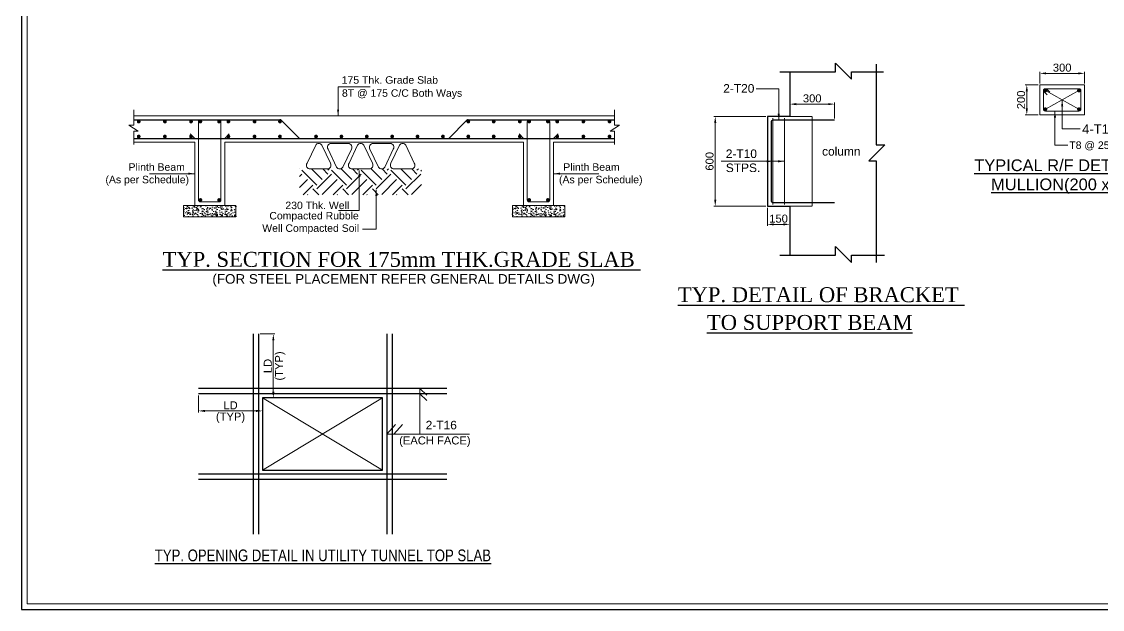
# Model space of a CAD drawing. Header units: millimetres. Extents: x -954 to 225541, y -300291 to -180647.
# Drawn here: x -954 to 49665, y -300291 to -272749 of the extents above; entities that cross this region are included whole.
import ezdxf
from ezdxf.enums import TextEntityAlignment as Align

# ---------------------------------------------------------------- set-up
doc = ezdxf.new("R2010")
doc.units = ezdxf.units.MM
doc.header["$LTSCALE"] = 100
doc.header["$MEASUREMENT"] = 0
doc.header["$PDMODE"] = 3
doc.linetypes.add('HIDDEN', pattern=[0.375, 0.25, -0.125])
for name, color, linetype in [('ALL SECTIONS G+19 (170901)$0$AHC-ELE', 8, 'Continuous'), ('ALL SECTIONS G+19 (170901)$0$AHC-HATCH', 251, 'Continuous'), ('S-REINF', 4, 'Continuous')]:
    doc.layers.add(name, color=color, linetype=linetype)
for name, color, linetype, lineweight in [('CONCRETE', 7, 'Continuous', 20), ('DIM', 8, 'Continuous', 13), ('DONUT', 2, 'Continuous', 20), ('HATCH', 251, 'Continuous', 9), ('LINKS', 3, 'Continuous', 18), ('MAIN TEXT', 6, 'Continuous', 25), ('REINF', 4, 'Continuous', 30), ('STPS.', 3, 'Continuous', 18), ('SUNK', 251, 'Continuous', 9), ('TEXT', 255, 'Continuous', 25)]:
    doc.layers.add(name, color=color, linetype=linetype, lineweight=lineweight)
doc.styles.add('ARIAL', font='arial.ttf')
doc.styles.add('TIMES NEW ROMAN', font='times.ttf', dxfattribs={"width": 0.8, "height": 12})
doc.dimstyles.new('150', dxfattribs={"dimscale": 150, "dimtxt": 2.5, "dimasz": 2, "dimexe": 0.5, "dimexo": 0.5, "dimgap": 0.5, "dimtad": 1, "dimdec": 0, "dimzin": 3, "dimdsep": 46, "dimtxsty": 'ARIAL', "dimcen": 0, "dimdle": 1, "dimclrd": 256, "dimclre": 256, "dimclrt": 7, "dimadec": 0, "dimazin": 0, "dimtfac": 1, "dimtdec": 0, "dimtmove": 0, "dimatfit": 3, "dimfxl": 0, "dimtolj": 1, "dimtzin": 0, "dimlwd": -1, "dimlwe": -1, "dimarcsym": 0})

# ---------------------------------------------------------------- blocks, each defined once
blk = doc.blocks.new('*D7')
at = {"layer": 'Defpoints', "color": 0, "transparency": 16777216}
for p in [(31450, -316567), (34450, -316754), (31450, -317359)]:
    blk.add_point(p, dxfattribs=at)
at = {"layer": 'DIM', "transparency": 16777216}
for p, q in [((31450, -316642), (31450, -317434)), ((34450, -316829), (34450, -317434)), ((34150, -317359), (31750, -317359))]:
    blk.add_line(p, q, dxfattribs=at)
for points in [[(31750, -317309), (31750, -317409), (31450, -317359)], [(34150, -317409), (34150, -317309), (34450, -317359)]]:
    blk.add_solid(points, dxfattribs=at)
at = {"layer": 'DIM', "color": 7, "transparency": 16777216, "char_height": 375, "attachment_point": 5, "style": 'ARIAL'}
for s, insert in [('\\A1;LD', (32950, -317097)), ('(TYP)', (32950, -317680))]:
    blk.add_mtext(s, dxfattribs=dict(at, insert=insert))
blk = doc.blocks.new('*D8')
at = {"layer": 'Defpoints', "color": 0, "transparency": 16777216}
for p in [(34262, -313754), (34954, -313754), (34450, -316754)]:
    blk.add_point(p, dxfattribs=at)
at = {"layer": 'DIM', "transparency": 16777216}
for p, q in [((34337, -313754), (35029, -313754)), ((34954, -316454), (34954, -314054)), ((34525, -316754), (35029, -316754))]:
    blk.add_line(p, q, dxfattribs=at)
for points in [[(35004, -314054), (34904, -314054), (34954, -313754)], [(34904, -316454), (35004, -316454), (34954, -316754)]]:
    blk.add_solid(points, dxfattribs=at)
at = {"layer": 'DIM', "color": 7, "transparency": 16777216, "char_height": 375, "attachment_point": 5, "rotation": 90, "style": 'ARIAL'}
for s, insert in [('(TYP)', (35275, -315254)), ('\\A1;LD', (34692, -315254))]:
    blk.add_mtext(s, dxfattribs=dict(at, insert=insert))
blk = doc.blocks.new('*D14')
at = {"layer": 'Defpoints', "color": 0, "transparency": 16777216}
for p in [(-20715, -284010), (-20715, -284553), (-18615, -284553)]:
    blk.add_point(p, dxfattribs=at)
at = {"layer": 'DIM', "transparency": 16777216}
for p, q in [((-20715, -284478), (-20715, -283935)), ((-18615, -284478), (-18615, -283935)), ((-18915, -284010), (-20415, -284010))]:
    blk.add_line(p, q, dxfattribs=at)
for points in [[(-20415, -283960), (-20415, -284060), (-20715, -284010)], [(-18915, -283960), (-18915, -284060), (-18615, -284010)]]:
    blk.add_solid(points, dxfattribs=at)
at = {"layer": 'DIM', "color": 7, "transparency": 16777216, "insert": (-19665, -283744), "char_height": 375, "attachment_point": 5, "style": 'ARIAL'}
blk.add_mtext('\\A1;300', dxfattribs=at)
blk = doc.blocks.new('*D15')
at = {"layer": 'Defpoints', "color": 0, "transparency": 16777216}
for p in [(-20715, -284553), (-21321, -285953), (-20715, -285953)]:
    blk.add_point(p, dxfattribs=at)
at = {"layer": 'DIM', "transparency": 16777216}
for p, q in [((-20790, -284553), (-21396, -284553)), ((-21321, -284853), (-21321, -285653)), ((-20790, -285953), (-21396, -285953))]:
    blk.add_line(p, q, dxfattribs=at)
for points in [[(-21371, -284853), (-21271, -284853), (-21321, -284553)], [(-21371, -285653), (-21271, -285653), (-21321, -285953)]]:
    blk.add_solid(points, dxfattribs=at)
at = {"layer": 'DIM', "color": 7, "transparency": 16777216, "insert": (-21588, -285253), "char_height": 375, "attachment_point": 5, "rotation": 90, "style": 'ARIAL'}
blk.add_mtext('\\A1;200', dxfattribs=at)
blk = doc.blocks.new('*D17')
at = {"layer": 'Defpoints', "color": 0, "transparency": 16777216}
for p in [(-41300, -292765), (-40250, -292765), (-41300, -293620)]:
    blk.add_point(p, dxfattribs=at)
at = {"layer": 'DIM', "transparency": 16777216}
for p, q in [((-41300, -292840), (-41300, -293695)), ((-40250, -292840), (-40250, -293695)), ((-40550, -293620), (-41000, -293620))]:
    blk.add_line(p, q, dxfattribs=at)
for points in [[(-41000, -293570), (-41000, -293670), (-41300, -293620)], [(-40550, -293570), (-40550, -293670), (-40250, -293620)]]:
    blk.add_solid(points, dxfattribs=at)
at = {"layer": 'DIM', "color": 7, "transparency": 16777216, "insert": (-40775, -293353), "char_height": 375, "attachment_point": 5, "style": 'ARIAL'}
blk.add_mtext('\\A1;150', dxfattribs=at)
blk = doc.blocks.new('*D18')
at = {"layer": 'Defpoints', "color": 0, "transparency": 16777216}
for p in [(-43740, -288565), (-41300, -288565), (-41300, -292765)]:
    blk.add_point(p, dxfattribs=at)
at = {"layer": 'DIM', "transparency": 16777216}
for p, q in [((-41375, -288565), (-43815, -288565)), ((-43740, -292465), (-43740, -288865)), ((-41375, -292765), (-43815, -292765))]:
    blk.add_line(p, q, dxfattribs=at)
for points in [[(-43790, -288865), (-43690, -288865), (-43740, -288565)], [(-43790, -292465), (-43690, -292465), (-43740, -292765)]]:
    blk.add_solid(points, dxfattribs=at)
at = {"layer": 'DIM', "color": 7, "transparency": 16777216, "insert": (-44006, -290665), "char_height": 375, "attachment_point": 5, "rotation": 90, "style": 'ARIAL'}
blk.add_mtext('\\A1;600', dxfattribs=at)
blk = doc.blocks.new('*D19')
at = {"layer": 'Defpoints', "color": 0, "transparency": 16777216}
for p in [(-38150, -287986), (-40250, -288565), (-38150, -288740)]:
    blk.add_point(p, dxfattribs=at)
at = {"layer": 'DIM', "transparency": 16777216}
for p, q in [((-40250, -288490), (-40250, -287911)), ((-39950, -287986), (-38450, -287986)), ((-38150, -288665), (-38150, -287911))]:
    blk.add_line(p, q, dxfattribs=at)
for points in [[(-39950, -287936), (-39950, -288036), (-40250, -287986)], [(-38450, -287936), (-38450, -288036), (-38150, -287986)]]:
    blk.add_solid(points, dxfattribs=at)
at = {"layer": 'DIM', "color": 7, "transparency": 16777216, "insert": (-39200, -287719), "char_height": 375, "attachment_point": 5, "style": 'ARIAL'}
blk.add_mtext('\\A1;300', dxfattribs=at)
blk = doc.blocks.new('Z$W@#4EB8181B')
at = {"layer": 'ALL SECTIONS G+19 (170901)$0$AHC-HATCH', "lineweight": 9, "ltscale": 0.2}
h = blk.add_hatch(dxfattribs=at)
h.set_pattern_fill('EARTH', color=256, scale=3937.5, angle=45, style=0)
h.set_pattern_definition([(45, (-81276.9, 325852.5), (0, 1392.1165), [984.375, -984.375]), (45, (-81538, 326113.5), (0, 1392.1165), [984.375, -984.375]), (45, (-81799, 326374.5), (0, 1392.1165), [984.375, -984.375]), (135, (-81799, 326548.5), (-1392.1165, 0), [984.375, -984.375]), (135, (-81538, 326809.5), (-1392.1165, 0), [984.375, -984.375]), (135, (-81276.9, 327070.6), (-1392.1165, 0), [984.375, -984.375])])
h.paths.add_polyline_path([(9183, 5111), (14896, 5111), (14896, 3899), (9183, 3899)])
at = {"layer": 'HATCH', "lineweight": 9}
h = blk.add_hatch(dxfattribs=at)
h.set_pattern_fill('AR-CONC', color=256, scale=43.75, style=0)
h.set_pattern_definition([(50, (-173829.25, 68556.27), (313.80133, -27.45406), [32.8125, -360.9375]), (355, (-173829.25, 68556.27), (-60.7037, 329.08406), [26.25, -288.75]), (100.4514, (-173803.1, 68554), (253.09785, 301.6298), [27.88633, -306.7497]), (46.1842, (-173829.25, 68643.77), (466.91796, -72.4146), [49.2187, -541.4062]), (96.6356, (-173790.34, 68637.74), (408.9149, 426.1766), [41.8295, -460.1244]), (351.1842, (-173829.25, 68643.77), (408.9146, 426.1769), [39.375, -433.125]), (21, (-173785.5, 68621.9), (261.14684, -176.14576), [32.8125, -360.9375]), (326, (-173785.5, 68621.9), (106.45046, 317.25314), [26.25, -288.75]), (71.4514, (-173763.74, 68607.22), (367.5974, 141.1071), [27.88633, -306.7497]), (37.5, (-173829.25, 68556.27), (5.319937, 145.64106), [0, -285.25, 0, -293.125, 0, -289.84375]), (7.5, (-173829.25, 68556.27), (115.09292, 172.55512), [0, -167.125, 0, -278.6875, 0, -110.46875]), (327.5, (-173926.81, 68556.27), (233.547316, -9.867756), [0, -109.375, 0, -341.25, 0, -452.8125]), (317.5, (-173970.56, 68556.27), (255.14395, 43.79593), [0, -142.1875, 0, -226.625, 0, -321.5625])])
h.paths.add_polyline_path([(6206, 2869), (6206, 3394), (3756, 3394), (3756, 2869)])
h = blk.add_hatch(dxfattribs=at)
h.set_pattern_fill('AR-CONC', color=256, scale=43.75, style=0)
h.set_pattern_definition([(50, (-158429.25, 68556.27), (313.80133, -27.45406), [32.8125, -360.9375]), (355, (-158429.25, 68556.27), (-60.7037, 329.08406), [26.25, -288.75]), (100.4514, (-158403.1, 68554), (253.09785, 301.6298), [27.88633, -306.7497]), (46.1842, (-158429.25, 68643.77), (466.91796, -72.4146), [49.2187, -541.4062]), (96.6356, (-158390.34, 68637.74), (408.9149, 426.1766), [41.8295, -460.1244]), (351.1842, (-158429.25, 68643.77), (408.9146, 426.1769), [39.375, -433.125]), (21, (-158385.5, 68621.9), (261.14684, -176.14576), [32.8125, -360.9375]), (326, (-158385.5, 68621.9), (106.45046, 317.25314), [26.25, -288.75]), (71.4514, (-158363.74, 68607.22), (367.5974, 141.1071), [27.88633, -306.7497]), (37.5, (-158429.25, 68556.27), (5.319937, 145.64106), [0, -285.25, 0, -293.125, 0, -289.84375]), (7.5, (-158429.25, 68556.27), (115.09292, 172.55512), [0, -167.125, 0, -278.6875, 0, -110.46875]), (327.5, (-158526.81, 68556.27), (233.547316, -9.867756), [0, -109.375, 0, -341.25, 0, -452.8125]), (317.5, (-158570.56, 68556.27), (255.14395, 43.79593), [0, -142.1875, 0, -226.625, 0, -321.5625])])
h.paths.add_polyline_path([(21606, 2869), (21606, 3394), (19156, 3394), (19156, 2869)])
at = {"layer": 'ALL SECTIONS G+19 (170901)$0$AHC-ELE', "lineweight": 9, "ltscale": 100}
for points in [[(10231, 6224, 0.544553), (9943, 6224), (9540, 5375, 0.594103), (9684, 5111), (10489, 5111, 0.594103), (10633, 5375)], [(10924, 5189, 0.544553), (11213, 5189), (11615, 6038, 0.594103), (11471, 6302), (10666, 6302, 0.594103), (10522, 6038)], [(12194, 6224, 0.544553), (11906, 6224), (11504, 5375, 0.594103), (11648, 5111), (12453, 5111, 0.594103), (12597, 5375)], [(13176, 5189, -0.544553), (12888, 5189), (12486, 6038, -0.594103), (12630, 6302), (13435, 6302, -0.594103), (13579, 6038)], [(13870, 6224, -0.544553), (14158, 6224), (14561, 5375, -0.594103), (14417, 5111), (13612, 5111, -0.594103), (13468, 5375)]]:
    blk.add_lwpolyline(points, format="xyb", close=True, dxfattribs=at)
at = {"layer": 'CONCRETE'}
for p, q in [((1427, 7594), (23935, 7594)), ((4281, 6369), (1427, 6369)), ((4281, 6369), (4281, 3394)), ((5681, 6369), (5681, 3394)), ((5681, 6369), (19681, 6369)), ((19681, 6369), (19681, 3394)), ((21081, 6369), (21081, 3394)), ((21081, 6369), (23935, 6369)), ((3756, 3394), (6206, 3394)), ((3756, 3394), (3756, 2869)), ((6206, 3394), (6206, 2869)), ((19156, 3394), (21606, 3394)), ((19156, 3394), (19156, 2869)), ((21606, 3394), (21606, 2869)), ((3756, 2869), (6206, 2869)), ((19156, 2869), (21606, 2869))]:
    blk.add_line(p, q, dxfattribs=at)
for points in [[(1427, 7873), (1427, 7162), (1193, 7162), (1633, 6879), (1427, 6879), (1427, 6252)], [(23935, 7873), (23935, 7162), (24169, 7162), (23729, 6879), (23935, 6879), (23935, 6252)]]:
    blk.add_lwpolyline(points, dxfattribs=at)
at = {"layer": 'DONUT', "const_width": 87.5}
for points in [[(1612, 7331, -1), (1700, 7331, -1)], [(2837, 7331, -1), (2925, 7331, -1)], [(4150, 7331, 1), (4062, 7331, 1)], [(4500, 7331, 1), (4587, 7331, 1)], [(5375, 7331, 1), (5462, 7331, 1)], [(5812, 7331, -1), (5900, 7331, -1)], [(7037, 7331, -1), (7125, 7331, -1)], [(8226, 7331, -1), (8313, 7331, -1)], [(17136, 7331, 1), (17048, 7331, 1)], [(18325, 7331, 1), (18237, 7331, 1)], [(19550, 7331, 1), (19462, 7331, 1)], [(19900, 7331, 1), (19987, 7331, 1)], [(20775, 7331, 1), (20862, 7331, 1)], [(21212, 7331, -1), (21300, 7331, -1)], [(22525, 7331, 1), (22437, 7331, 1)], [(23750, 7331, 1), (23662, 7331, 1)], [(1612, 6631, 1), (1700, 6631, 1)], [(2837, 6631, 1), (2925, 6631, 1)], [(4150, 6631, -1), (4062, 6631, -1)], [(5812, 6631, 1), (5900, 6631, 1)], [(7037, 6631, 1), (7125, 6631, 1)], [(8226, 6631, 1), (8313, 6631, 1)], [(10003, 6631, -1), (9916, 6631, -1)], [(11192, 6631, -1), (11105, 6631, -1)], [(12381, 6631, -1), (12293, 6631, -1)], [(13570, 6631, -1), (13482, 6631, -1)], [(14758, 6631, -1), (14671, 6631, -1)], [(15947, 6631, -1), (15860, 6631, -1)], [(17136, 6631, -1), (17048, 6631, -1)], [(18325, 6631, -1), (18237, 6631, -1)], [(19550, 6631, -1), (19462, 6631, -1)], [(21212, 6631, 1), (21300, 6631, 1)], [(22525, 6631, -1), (22437, 6631, -1)], [(23750, 6631, -1), (23662, 6631, -1)], [(4500, 3656, 1), (4587, 3656, 1)], [(5375, 3656, 1), (5462, 3656, 1)], [(19900, 3656, 1), (19987, 3656, 1)], [(20775, 3656, 1), (20862, 3656, 1)]]:
    blk.add_lwpolyline(points, format="xyb", close=True, dxfattribs=at)
at = {"layer": 'REINF'}
for p, q in [((1427, 7419), (8270, 7419)), ((9181, 6544), (8332, 7393)), ((16181, 6544), (17030, 7393)), ((17092, 7419), (23935, 7419)), ((4281, 6544), (4068, 6757)), ((5681, 6544), (5894, 6757)), ((19681, 6544), (19468, 6757)), ((21081, 6544), (21294, 6757)), ((1427, 6544), (23935, 6544))]:
    blk.add_line(p, q, dxfattribs=at)
for centre, start, end in [((8270, 7331), 45, 90), ((17092, 7331), 90, 135)]:
    blk.add_arc(centre, 87.5, start, end, dxfattribs=at)
at = {"layer": 'STPS.'}
for points in [[(4543, 7419), (5418, 7419, -0.414214), (5506, 7331), (5506, 3656, -0.414214), (5418, 3569), (4543, 3569, -0.414214), (4456, 3656), (4456, 7331, -0.414214)], [(19943, 7419), (20818, 7419, -0.414214), (20906, 7331), (20906, 3656, -0.414214), (20818, 3569), (19943, 3569, -0.414214), (19856, 3656), (19856, 7331, -0.414214)]]:
    blk.add_lwpolyline(points, format="xyb", close=True, dxfattribs=at)
at = {"layer": 'MAIN TEXT', "style": 'TIMES NEW ROMAN'}
blk.add_text('%%UTYP. SECTION FOR 175mm THK.GRADE SLAB ', height=700, rotation=359.9964, dxfattribs=at).set_placement((2772, 524))
at = {"layer": 'TEXT', "style": 'ARIAL'}
for s, height, rotation, p in [('175 Thk. Grade Slab', 350, 0.0036, (11161, 9104)), ('8T @ 175 C/C Both Ways', 350, 0.0036, (11174, 8492)), ('Plinth Beam', 350, 359.9964, (1178, 5025)), ('Plinth Beam', 350, 0.0036, (21541, 5025)), ('(As per Schedule)', 350, 359.9964, (98, 4439)), ('(As per Schedule)', 350, 0.0036, (21339, 4439)), ('230 Thk. Well ', 350, 0.0036, (8525, 3228)), ('Compacted Rubble', 350, 0.0036, (7775, 2744)), ('Well Compacted Soil', 350, 0.0036, (7441, 2163)), ('(FOR STEEL PLACEMENT REFER GENERAL DETAILS DWG)', 450, 0.0036, (5105, -267))]:
    blk.add_text(s, height=height, rotation=rotation, dxfattribs=at).set_placement(p)
at = {"layer": 'DIM'}
blk.add_leader([(10992, 7594), (10992, 8956), (12493, 8956)], dimstyle='150', dxfattribs=at)
for points in [[(4281, 4889), (2162, 4889)], [(11984, 5038), (11984, 3157), (11007, 3157)], [(21081, 4889), (23199, 4889)], [(12783, 4137), (12783, 2283), (12136, 2283)]]:
    blk.add_leader(points, dimstyle='150', override={"dimgap": 0.5, "dimtad": 0}, dxfattribs=at)
blk = doc.blocks.new('Z$W@#2B8A2A23')
blk.add_lwpolyline([(11063.4, 8032.4), (5438.4, 8032.4), (5438.4, 4657.4), (11063.4, 4657.4)], close=True)
at = {"layer": 'DIM'}
for p, q in [((5438.4, 8032.4), (11063.4, 4657.4)), ((5438.4, 4657.4), (11063.4, 8032.4))]:
    blk.add_line(p, q, dxfattribs=at)
for points in [[(13130.9, 8162.5), (12801.7, 8469.9), (12801.7, 6594.9)], [(13130.9, 7912.5), (12801.7, 8219.9), (12801.7, 6344.9)], [(11660.7, 6783.8), (11250.9, 6344.9), (14801.6, 6344.9)], [(11994, 6783.8), (11584.3, 6344.9), (15134.9, 6344.9)]]:
    blk.add_lwpolyline(points, dxfattribs=at)
at = {"layer": 'S-REINF'}
for p, q in [((5000.9, 11032.4), (5000.9, 1657.4)), ((5250.9, 11032.4), (5250.9, 1657.4)), ((11250.9, 11032.4), (11250.9, 1657.4)), ((11500.9, 11032.4), (11500.9, 1657.4)), ((14063.4, 8469.9), (2438.4, 8469.9)), ((14063.4, 8219.9), (2438.4, 8219.9)), ((14063.4, 4469.9), (2438.4, 4469.9)), ((14063.4, 4219.9), (2438.4, 4219.9))]:
    blk.add_line(p, q, dxfattribs=at)
at = {"layer": 'MAIN TEXT', "style": 'ARIAL', "width": 0.8}
blk.add_text('%%UTYP. OPENING DETAIL IN UTILITY TUNNEL TOP SLAB', height=550, dxfattribs=at).set_placement((393.6, 382.4))
at = {"layer": 'TEXT', "style": 'ARIAL'}
for s, height, p in [('2-T16', 400, (13078.3, 6562.2)), ('(EACH FACE)', 375, (11835, 5855.6))]:
    blk.add_text(s, height=height, rotation=0.00358, dxfattribs=at).set_placement(p)
at = {"layer": 'DIM'}
dim = blk.add_linear_dim(base=(5942.5, 11032.4), p1=(5438.4, 8032.4), p2=(5250.9, 11032.4), angle=90, text='LD\\X(TYP)', dimstyle='150', dxfattribs=at)
dim.commit()
dim.dimension.update_dxf_attribs({"geometry": '*D8', "text_midpoint": (5942.5, 9532.4), "insert": (-29011.6, 324786.5)})
dim = blk.add_linear_dim(base=(2438.4, 7427.4), p1=(5438.4, 8032.4), p2=(2438.4, 8219.9), text='LD\\X(TYP)', dimstyle='150', dxfattribs=at)
dim.commit()
dim.dimension.update_dxf_attribs({"geometry": '*D7', "text_midpoint": (3938.4, 7427.4), "insert": (-29011.6, 324786.5)})
blk = doc.blocks.new('A$C029266CF')
at = {"layer": 'CONCRETE'}
blk.add_lwpolyline([(3242.8, 5195.3), (3242.8, 3795.3), (5342.8, 3795.3), (5342.8, 5195.3)], close=True, dxfattribs=at)
at = {"layer": 'DIM'}
for p, q in [((3505.3, 4932.8), (5080.6, 4055.3)), ((5080.3, 4932.8), (3505.3, 4057.8))]:
    blk.add_line(p, q, dxfattribs=at)
at = {"layer": 'DONUT', "const_width": 87.5}
for points in [[(3505.3, 4976.5, -1), (3505.3, 4889, -1)], [(5080.3, 4976.5, -1), (5080.3, 4889, -1)], [(3505.3, 4101.5, -1), (3505.3, 4014, -1)], [(5080.3, 4101.5, -1), (5080.3, 4014, -1)]]:
    blk.add_lwpolyline(points, format="xyb", close=True, dxfattribs=at)
at = {"layer": 'LINKS'}
blk.add_lwpolyline([(3586.6, 4727.7), (3443.4, 4870.9, -0.6681786), (3505.3, 5020.3), (5080.3, 5020.3, -0.4142136), (5167.8, 4932.8), (5167.8, 4057.8, -0.4142136), (5080.3, 3970.3), (3505.3, 3970.3, -0.4142136), (3417.8, 4057.8), (3417.8, 4932.8, -0.6681786), (3567.1, 4994.7), (3710.3, 4851.5)], format="xyb", dxfattribs=at)
at = {"layer": 'MAIN TEXT', "style": 'ARIAL'}
for s, p in [('%%UTYPICAL R/F DETAIL OF', (176.8, 1156.9)), ('%%uMULLION(200 x 300)', (965.1, 262.1))]:
    blk.add_text(s, height=550, dxfattribs=at).set_placement(p)
at = {"layer": 'TEXT', "style": 'ARIAL'}
blk.add_text('4-T10', height=437.5, dxfattribs=at).set_placement((5228.7, 3129.6), align=Align.MIDDLE_LEFT)
blk.add_text('T8 @ 250 C/C', height=350, rotation=0.00358, dxfattribs=at).set_placement((6193.9, 2374.2), align=Align.MIDDLE_CENTER)
at = {"layer": 'DIM'}
dim = blk.add_linear_dim(base=(3242.8, 5738.4), p1=(5342.8, 5195.3), p2=(3242.8, 5195.3), text='300', dimstyle='150', dxfattribs=at)
dim.commit()
dim.dimension.update_dxf_attribs({"geometry": '*D14', "text_midpoint": (4292.8, 6005), "insert": (23957.5, 289748.6)})
dim = blk.add_linear_dim(base=(2636.4, 3795.3), p1=(3242.8, 5195.3), p2=(3242.8, 3795.3), angle=90, text='200', dimstyle='150', dxfattribs=at)
dim.commit()
dim.dimension.update_dxf_attribs({"geometry": '*D15', "text_midpoint": (2636.4, 4495.3), "dimtype": 128, "insert": (23957.5, 289748.6)})
for points in [[(4291.7, 4494.7), (4291.7, 3139.6), (5141.3, 3139.6)], [(3955.5, 3970.3), (3955.5, 2367.8), (4561.7, 2367.8)]]:
    blk.add_leader(points, dimstyle='150', dxfattribs=at)
blk = doc.blocks.new('A$C503E67A9')
for p, q in [((5506.3, 12445.9), (5506.3, 10351.6)), ((5506.3, 6151.6), (5506.3, 3850.2))]:
    blk.add_line(p, q)
for points in [[(5043.5, 12445.9), (7652.3, 12445.9), (7652.3, 12851.7), (8398.6, 12105.9), (8398.6, 12445.9), (9893.5, 12445.9)], [(9547.3, 12801.2), (9547.3, 9026.8), (9953.1, 9026.8), (9207.3, 8280.6), (9547.3, 8280.6), (9547.3, 3512.8)], [(5506.3, 10351.6), (4456.3, 10351.6), (4456.3, 6151.6), (5506.3, 6151.6)], [(5043.5, 3850.2), (7652.3, 3850.2), (7652.3, 4256), (8398.6, 3510.2), (8398.6, 3850.2), (9947.2, 3850.2)]]:
    blk.add_lwpolyline(points)
at = {"color": 8, "linetype": 'HIDDEN', "lineweight": 9}
blk.add_lwpolyline([(4456.3, 6151.6), (6556.3, 6151.6), (6556.3, 10351.6), (4456.3, 10351.6)], close=True, dxfattribs=at)
at = {"layer": 'REINF'}
blk.add_lwpolyline([(7606.3, 10176.6), (4718.8, 10176.6, 0.4142136), (4631.3, 10089.1), (4631.3, 6414.1, 0.4142136), (4718.8, 6326.6), (7606.3, 6326.6)], format="xyb", dxfattribs=at)
at = {"layer": 'STPS.'}
for p, q in [((4718.8, 10276.6), (4718.8, 6226.6)), ((5257.5, 10276.6), (5257.5, 6226.6))]:
    blk.add_line(p, q, dxfattribs=at)
at = {"layer": 'MAIN TEXT', "style": 'TIMES NEW ROMAN'}
for s, p in [('%%UTYP. DETAIL OF BRACKET ', (262.4, 1652.4)), ('%%UTO SUPPORT BEAM', (1626.1, 352.2))]:
    blk.add_text(s, height=700, rotation=359.99642, dxfattribs=at).set_placement(p)
at = {"layer": 'TEXT', "style": 'ARIAL'}
for s, p in [('2-T20', (2388.7, 11469.2)), ('2-T10', (2509.7, 8407.3)), ('column', (7019.2, 8519.1)), ('STPS.', (2509.7, 7748))]:
    blk.add_text(s, height=400, rotation=0.00358, dxfattribs=at).set_placement(p)
at = {"layer": 'DIM'}
for base, p1, p2, text, picture, middle in [((7606.3, 10930.9), (5506.3, 10351.6), (7606.3, 10176.6), '300', '*D19', (6556.3, 11197.5)), ((4456.3, 5297.2), (5506.3, 6151.6), (4456.3, 6151.6), '150', '*D17', (4981.3, 5563.7))]:
    dim = blk.add_linear_dim(base=base, p1=p1, p2=p2, text=text, dimstyle='150', dxfattribs=at)
    dim.commit()
    dim.dimension.update_dxf_attribs({"geometry": picture, "text_midpoint": middle, "insert": (45756.3, 298916.8)})
dim = blk.add_linear_dim(base=(2016.6, 10351.6), p1=(4456.3, 6151.6), p2=(4456.3, 10351.6), angle=90, text='600', dimstyle='150', dxfattribs=at)
dim.commit()
dim.dimension.update_dxf_attribs({"geometry": '*D18', "text_midpoint": (1750.1, 8251.6), "insert": (45756.3, 298916.8)})
for points in [[(4989.3, 10176.6), (4989.3, 11646.4), (3935.3, 11646.4)], [(5257.5, 8251.6), (2287.1, 8251.6)], [(4718.8, 8251.6), (2287.1, 8251.6)]]:
    blk.add_leader(points, dimstyle='150', override={"dimgap": 0.5, "dimtad": 0}, dxfattribs=at)

msp = doc.modelspace()

# ---------------------------------------------------------------- linework, layer by layer
at = {"color": 5}
msp.add_lwpolyline([(-953.5, -300291), (149541.8, -300291), (149541.8, -193995.9), (-953.5, -193995.9)], close=True, dxfattribs=at)
at = {"layer": 'SUNK', "color": 6}
msp.add_lwpolyline([(-687.4, -300024.9), (149275.6, -300024.9), (149275.6, -194262.1), (-687.4, -194262.1)], close=True, dxfattribs=at)

# ---------------------------------------------------------------- block references
for name, p in [('A$C503E67A9', (29518, -287547)), ('A$C029266CF', (43489, -280913)), ('Z$W@#4EB8181B', (2876, -284763.5)), ('Z$W@#2B8A2A23', (4893.1, -298417.9))]:
    msp.add_blockref(name, p)

doc.saveas('drawing.dxf')
